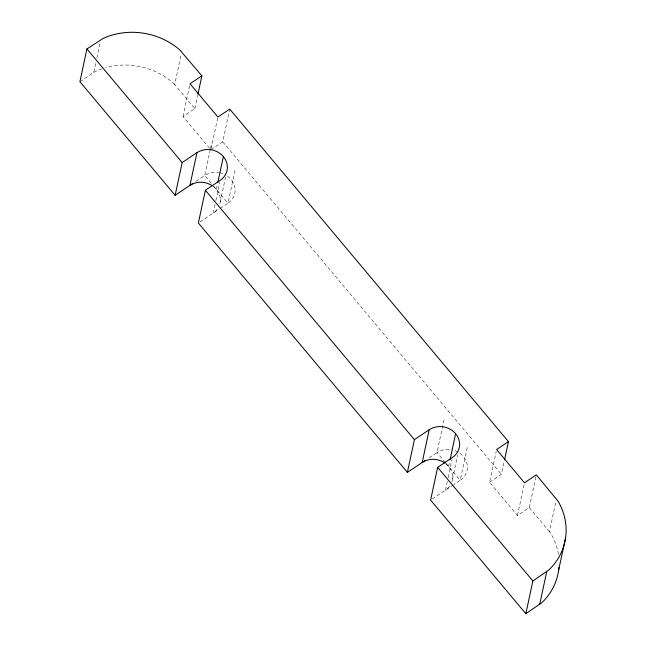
<?xml version="1.0" encoding="UTF-8"?>
<svg xmlns="http://www.w3.org/2000/svg" width="646" height="646" viewBox="0 0 646 646"><rect width="100%" height="100%" fill="white"/><g stroke="black" fill="none" stroke-linecap="round" stroke-linejoin="round"><path stroke-width="0.48" stroke-dasharray="3.23 2.42" d="M79.91 81.703L93.759 72.441L96.028 61.846M96.852 57.995L100.364 41.627M209.587 148.225L183.012 116.522L194.85 108.601L174.695 84.553L181.3 53.739M183.012 116.522L189.617 85.708M194.85 108.601L197.741 95.115M210.305 149.509L204.734 175.502L195.69 181.558M210.515 148.54L211.751 142.766M211.089 148.806L217.694 117.992M210.879 149.767L222.725 141.845L229.742 109.109M216.345 189.359L217.379 184.546M215.021 204.443L213.164 213.115A18.895 16.941 12.1 0 0 218.178 207.883M215.845 200.591L219.769 182.301M220.221 202.053L225.591 177.02M234.982 170.471L227.957 203.215L219.737 208.715M444.012 419.843L436.995 452.588L427.951 458.636M448.607 466.444L449.842 460.663M447.274 481.528L445.417 490.193A18.895 16.941 12.1 0 0 450.44 484.968M448.106 477.677L452.022 459.379M452.483 479.138L457.643 455.067M467.236 447.557L460.218 480.293L453.637 484.694M535.905 476.78L529.3 507.595L517.462 515.516L489.587 482.271L496.193 451.457M489.587 482.271L501.433 474.35L504.316 460.864M517.462 515.516L524.277 483.741M558.435 554.381A66.796 59.884 12.1 0 0 551.03 533.895L549.455 531.642L556.061 500.828M200.01 221.917L218.913 209.264M432.263 498.995L452.822 485.243M93.759 72.441L96.181 71.117A66.796 59.884 12.1 0 1 103.626 68.274M174.695 84.553L172.716 82.575A66.796 59.884 12.1 0 0 105.548 67.701M222.725 141.845L501.433 474.35M529.3 507.595L549.455 531.642M211.185 183.198L204.734 175.502A18.895 16.941 12.1 0 1 218.598 172.563M213.769 186.282L227.957 203.215A18.895 16.941 12.1 0 0 227.634 176.213M445.377 462.593L436.995 452.588A18.895 16.941 12.1 0 1 450.86 449.64M446.023 463.36L460.218 480.293A18.895 16.941 12.1 0 0 466.848 463.029A18.895 16.941 12.1 0 0 451.829 449.81M219.567 172.732A18.895 16.941 12.1 0 1 226.003 175.155M212.841 186.113A18.895 16.941 12.1 0 1 219.349 205.493M445.861 463.771A18.895 16.941 12.1 0 1 451.263 483.386"/><path stroke-width="0.97" d="M197.951 94.154L201.867 75.857L179.733 49.831A66.796 59.884 12.1 0 0 103.198 38.38L86.927 48.959L79.91 81.703L175.139 195.302L192.403 183.755M175.139 195.302L182.156 162.566L196.957 152.666A18.895 16.941 12.1 0 1 223.371 156.615A18.895 16.941 12.1 0 1 220.181 180.371L205.38 190.271L198.362 223.015L407.392 472.387L425.48 460.291M196.957 152.666L189.94 185.402A18.895 16.941 12.1 0 1 212.041 185.564M217.791 182.616L223.371 156.615M407.392 472.387L414.417 439.651L429.21 429.743A18.895 16.941 12.1 0 1 455.624 433.7A18.895 16.941 12.1 0 1 452.434 457.457L437.641 467.357L430.624 500.093L525.844 613.7L541.792 602.734A66.796 59.884 12.1 0 0 558.927 567.382M429.21 429.743L422.193 462.488A18.895 16.941 12.1 0 1 445.094 463.19M450.052 459.702L455.624 433.7M504.526 459.904L508.45 441.606L229.742 109.109L217.904 117.031L190.029 83.778L201.867 75.857M525.844 613.7L532.861 580.956L548.809 569.99A66.796 59.884 12.1 0 0 558.047 501.159L536.317 474.858L524.479 482.78L496.613 449.527L508.45 441.606M539.693 604.438L546.71 571.694M558.628 570.143L565.646 537.407M86.927 48.959L182.156 162.566M205.38 190.271L414.417 439.651M437.641 467.357L532.861 580.956"/></g></svg>
